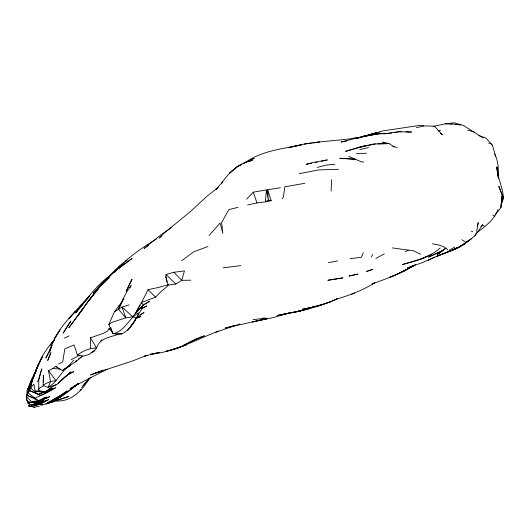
<?xml version="1.0" encoding="UTF-8"?>
<svg xmlns="http://www.w3.org/2000/svg" width="530" height="530" viewBox="0 0 530 530"><rect width="100%" height="100%" fill="white"/><g stroke="black" fill="none" stroke-linecap="round" stroke-linejoin="round"><path stroke-width="0.79" d="M48.965 389.537L51.668 388.159L45.09 392.359L38.683 390.325L38.816 379.613L41.777 368.847L38.809 379.056M39.392 406.218L34.675 407.173L28.607 406.073L29.435 403.999L27.851 403.019L26.798 400.084L26.765 397.95M26.831 396.341L27.083 389.888L28.017 388.41M331.124 191.085L331.561 179.703M246.543 199.234L253.287 192.158L266.411 189.945L265.364 201.831L256.964 202.924L247.609 205.004M166.798 282.066L165.85 276.501L166.029 274.48L174.006 272.261L184.466 270.909L181.697 280.363L175.808 284.047L168.109 285.133M476.649 231.358L478.226 222.607L477.305 226.423M28.156 392.266L29.289 386.582L30.766 384.078L26.5 396.864L26.705 399.567M501.632 202.771L503.5 198.704L498.79 186.202L503.05 196.968L500.804 207.733L501.976 195.934L500.943 207.535L495.484 214.312M475.456 234.061L475.085 235.592L471.203 238.871L460.762 245.973L462.061 245.045M38.683 390.325L39.28 388.159L43.559 385.939L43.129 385.37L43.328 375.174L43.473 382.097M30.899 385.568L33.099 377.711L37.259 366.945C41.267 356.975 47.004 347.812 54.259 339.876M118.859 306.698L119.316 305.194M135.329 319.226L136.813 317.861L138.476 312.839C128.664 318.278 124.868 331.601 112.857 333.714L108.835 324.506L114.082 312.448L122.662 300.762L118.501 309.308L114.772 311.527M28.037 391.451L37.206 367.177L33.099 377.711L29.687 390.696L28.03 392.916L38.187 400.64L46.852 397.043L42.175 398.633M38.253 364.733L33.754 376.333L38.253 364.733L37.259 366.945M29.799 385.005L32.164 378.996L31.237 381.275M51.046 352.139L47.72 360.533L50.509 353.642M29.693 385.078L30.621 382.799M363.308 252.664L361.42 257.308L350.032 258.673M27.739 388.801L32.191 378.036L36.451 370.079M32.164 380.779L29.289 386.582L26.5 396.864L32.032 402.078L40.956 400.667L49.588 396.725L43.705 399.136M33.516 377.148L31.356 382.15L32.668 379.135M41.526 358.399L36.57 369.165L38.975 364.117M33.324 377.625L34.311 375.366M136.813 317.861L132.838 316.808L125.815 317.854L118.501 309.308L123.656 297.721L126.935 291.639L131.135 285.557L129.929 287.724M476.132 233.339C484.559 226.754 494.338 220.189 497.849 209.595M122.947 300.146L123.808 298.304M41.386 359.068L42.758 356.18M371.45 256.964L372.617 254.539M35.854 371.49L34.092 374.968L35.914 371.397M165.85 276.501L168.103 284.789L158.556 287.459L148.036 289.678L140.967 303.743L135.713 312.899L132.838 316.808L121.999 307.089L118.501 309.308M51.105 348.031L45.885 358.081L52.092 345.096L49.515 352.125C53.457 336 64.216 322.902 75.598 311.309L68.794 318.629L81.15 304.677L89.835 295.886M142.928 305.22L149.758 301.179L143.683 304.876L135.713 312.899L139.887 304.856M39.955 361.374L41.989 357.531M476.139 233.644L475.085 235.592L482.585 224.826L484.162 226.138M282.364 198.942L283.411 197.021L284.835 186.818L304.829 183.3M122.967 300.205L123.881 298.542M51.476 347.316L51.688 346.938M168.103 284.789L167.029 286.697L161.246 291.301L155.608 297.131L141.026 302.656L143.683 304.876M89.398 378.201C82.667 390.312 70.762 402.369 55.723 400.899M50.37 345.421L51.165 344.308M79.103 314.005L68.867 327.745L88.563 300.841L99.117 287.366M80.043 312.707L94.678 292.851L99.322 287.412M54.318 339.995L51.966 343.201L54.298 340.161M37.186 381.825L38.816 379.613M87.98 301.636L100.19 285.948L112.963 273.215L119.078 267.716L132.096 258.481L121.701 266.312M52.47 342.923L53.437 341.645M87.967 298.191L75.558 312.826C86.191 299.867 96.003 285.809 109.63 275.752M81.66 387.496L87.225 380.567M88.238 379.301L89.245 378.042M88.563 300.841L99.56 287.32M78.851 308.798L84.667 301.603L76.419 311.739M75.558 312.826L84.376 301.961M134.203 320.862L137.595 316.682M64.918 369.377L53.881 383.137L48.064 387.45L43.129 385.37L45.507 383.727L50.535 381.507L56.008 380.659L48.515 370.742L52.887 368.522L55.445 366.323L62.282 370.543L70.735 365.071L64.918 369.377L63.315 369.264M100.773 341.002L101.786 339.823M100.355 286.2L104.483 281.364L100.19 286.167M83.117 385.76L90.955 377.135M480.995 226.668L482.585 224.826M209.052 235.539L220.129 222.951L222.799 233.319L221.639 222.554L228.821 209.575L238.102 207.356M62.282 370.543L68.132 366.495L73.723 360.267M101.078 285.67L109.372 277.554M135.713 312.899L142.371 305.817M89.597 296.091L86.807 299.013L89.948 295.793M108.107 277.886L101.389 284.259L115.904 269.101L124.073 262.522M118.66 268.717L121.642 265.914L113.36 272.851L116.567 270.333M106.941 278.528L108.133 277.422M217.346 188.15L215.843 189.502L222.633 182.028L221.467 183.539C228.655 172.489 238.97 162.763 252.346 160.252L249.405 161.464M45.09 392.359L50.86 387.649L56.803 384.455L70.748 371.894L58.406 383.11L65.011 376.856L70.861 372.961L69.47 373.597M122.45 263.94L118.932 266.888C130.373 256.003 143.385 246.742 156.946 238.712M78.705 383.528C67.085 392.286 55.484 402.595 40.704 405.304M141.596 308.427L143.199 307.095C136.475 316.092 132.56 328.56 121.966 333.88L115.706 334.357M161.637 235.989L159.086 238.076L164.764 232.584L190.369 211.622L207.17 196.107L218.353 187.249M244.727 162.975C260.912 150.811 282.318 148.923 301.543 144.875L288.89 147.618M76.718 384.7L74.856 386.178L78.751 383.481M127.18 260.051L125.252 261.535L126.716 260.555M78.466 359.115L82.335 356.173L75.611 361.877L68.132 366.495M78.678 383.455L61.805 396.009L51.476 402.455L49.025 402.661M419.038 259.534L402.263 264.576C415.652 261.085 429.644 257.441 440.225 247.954M181.644 260.72L193.788 251.763L207.959 246.523M136.243 318.152L143.981 312.488L140.046 314.886M171.17 227.827L161.564 234.273L144.114 248.464L148.652 245.403M75.214 361.513L76.532 360.585M462.809 244.827L471.203 238.871M108.835 324.506L112.088 322.293L125.815 317.854L121.999 307.089L129.128 304.876M58.519 364.09L62.712 361.877L64.812 348.892L74.12 344.944L77.353 354.981C82.958 350.946 89.53 348.044 96.52 347.965C99.627 338.021 110.174 337.232 118.475 334.337M465.353 242.873L468.646 240.7C459.695 248.689 447.87 252.075 436.866 256.215L460.252 246.675M78.745 383.369L70.033 388.808L78.142 383.978L73.425 386.595L107.219 369.191M248.676 161.544L254.175 158.284L243.396 163.624M415.646 264.563L404.224 270.943L389.576 277.475L404.224 270.943L413.221 265.802L412.744 266.08C400.176 274.063 386.032 278.826 372.153 283.947L374.79 282.801C362.984 290.155 350.058 295.157 336.775 299.006C317.934 307.678 297.39 311.832 277.077 315.482L301.014 310.739L309.831 308.38L294.865 312.144L301.014 310.739L280.092 314.913M448.983 250.465L454.753 247.06M46.097 403.847L60.526 395.459L67.105 391.027L60.526 395.459L46.097 403.847L54.736 399.984L61.805 396.009L48.793 403.184L47.21 403.184M141.907 308.559L146.764 305.929L141.477 308.778M375.836 258.448L384.389 253.81M405.106 251.849L408.279 250.133L412.817 250.564L420.754 254.314M41.135 395.486L29.687 390.696L41.135 395.486L55.63 387.682L47.11 392.598L35.119 398.109L28.587 396.235L27.222 395.128L38.187 400.64L32.032 402.078L35.152 401.018M48.793 403.184L54.736 399.984L47.355 402.74M71.272 359.658L79.46 355.279M406.795 269.227L412.744 266.08L407.663 268.736M197.041 338.644L183.791 345.209L198.352 337.954M406.212 269.498L398.222 273.672L403.224 271.082M404.655 270.34L406.079 269.598M197.292 338.498L189.766 342.287L204.414 335.775L199.108 337.676M457.118 247.775L454.23 249.226L459.351 246.715M110.889 327.957L108.802 328.945L107.385 331.157L103.284 333.377L90.458 337.809L90.623 348.574M414.288 265.146L410.107 267.219L414.612 265.205M91.127 352.695L94.989 350.794M64.435 338.127L69.059 335.907M428.247 260.237L434.865 257.116L422.205 262.635L407.424 267.961L413.214 265.682M241.958 164.307L237.652 166.334L240.587 165.121M336.775 299.006L337.676 298.582L330.773 301.696L315.94 306.618L330.773 301.696M451.633 250.723L457.622 247.901L434.229 257.408M44.308 392.306L35.106 391.325L33.94 384.164L31.966 386.264L30.965 388.477L38.246 394.486L52.94 388.377L46.329 391.127M431.857 254.142L421.005 259.004L425.888 257.149L419.826 259.296M38.246 394.486L44.122 392.041M218.506 331.098C196.067 339.631 174.893 352.079 150.487 354.239L159.358 352.41L144.392 356.167L147.062 355.292L132.328 361.029L94.89 373.292L101.588 371.073L96.553 372.669M135.839 318.61L140.9 316.529L137.84 317.39M80.09 389.967L81.434 389.411M42.234 399.739L34.887 402.747L28.488 402.018L26.798 400.084M438.476 131.049L440.463 130.261M103.032 370.112L90.511 375.001L95.797 372.961M236.751 325.075L215.856 332.184M351.622 294.216L354.656 293.044M51.476 402.455L68.953 396.413L57.989 399.752M34.423 405.47L44.619 401.786L34.423 405.47L42.632 404.006L28.607 406.073M237.526 324.804L239.845 323.996M56.803 384.455L48.064 387.45L50.535 381.507L48.515 370.742M40.956 400.667L34.887 402.747L43.685 400.316L41.287 400.581M376.863 132.341L367.601 135.415L382.481 130.936L419.912 125.365L423.768 125.703M373.683 133.408L356.273 138.535M358.3 137.913L356.1 138.535L358.466 137.932M359.764 137.495L379.95 133.017L359.532 137.442M31.588 404.893L46.501 400.66L48.681 399.574L40.505 403.409L46.501 400.66L31.588 404.893L27.851 403.019M55.034 399.633L57.386 398.971M234.041 325.606L225.237 328.057L267.57 318.51L252.565 321.975L267.57 318.51L258.733 320.703M279.84 315.43L288.658 313.117L273.765 317.477L264.874 319.192M317.106 167.44L325.923 165.148L334.914 164.28M363.977 136.528L371.06 134.726L386.297 133.288C370.735 133.421 356.047 138.429 341.108 142.033L346.766 140.967M351.761 275.395L349.071 276.064L357.929 274.089L352.536 275.229M321.173 161.385L327.315 159.888L312.243 162.697L306.115 164.32L311.66 163.24M433.176 126.438L445.26 123.815L454.236 122.828L463.631 125.511L483.247 137.972M359.704 149.619L368.549 147.532M358.24 137.687C335.185 141.371 311.514 141.066 288.93 147.585M37.478 390.802L35.106 391.325L41.446 391.531M394.128 132.712L398.752 131.738L411.605 132.03L405.98 131.904M328.448 262.721L337.65 260.886M315.622 162.465L317.212 162.16M416.441 127.584L425.325 125.868L434.454 126.213L441.795 134.256L442.941 134.812M271.201 200.711L265.364 201.831L268.359 200.048L271.201 200.711L267.623 189.786L280.39 187.733M299.145 173.681L318.537 169.918L338.458 169.282M331.82 279.635L327.838 280.257L342.963 277.879L333.41 279.383M223.209 267.835L240.812 265.623M304.22 144.061L311.541 143.073M312.998 142.875L319.385 142.013L313.164 142.855M359.453 137.561L360.817 137.396M352.536 138.35L358.77 137.641M253.062 319.597L266 318.205L262.363 318.073M391.769 133.109L383.594 133.851L398.752 131.738L401.157 131.791M356.451 153.554L366.409 153.243M375.3 143.948L358.677 147.426L373.683 143.994L389.033 143.59L394.26 146.903L397.255 147.367M377.724 143.888L389.033 143.59L382.547 142.086L384.011 142.689M190.76 280.191L181.697 280.363L174.006 272.261M121.966 333.88L112.857 333.714L110.664 327.54M445.26 123.815L451.798 124.258M455.065 124.477L460.789 124.868L451.587 123.894M52.887 368.522L60.102 369.039M408.279 250.133L392.412 247.914M363.832 162.081L361.268 161.776L348.621 156.337M467.685 130.142L474.33 132.063M28.488 402.018L37.736 403.462L34.609 402.495M432.381 243.807C437.932 244.608 443.683 245.754 447.797 249.829M77.353 354.981L83.097 356.107L89.219 354.418L95.009 349.86L96.52 347.965L90.458 337.809M30.972 406.225L34.675 407.173M488.693 143.133L491.052 143.822L492.456 145.352L495.802 156.628M471.19 231.153L472.667 231.59M55.504 366.548L57.856 367.257M461.968 239.699L465.115 241.918M478.756 135.601L486.03 138.098L492.456 145.352M392.796 146.3L394.26 146.903M492.82 215.081L494.868 216.28M440.47 133.275L441.795 134.256M108.922 328.885L112.618 331.866M166.029 274.48L175.808 284.047M148.036 289.678L155.608 297.131M494.589 154.031C498.558 161.041 498.399 169.58 498.412 177.437M253.287 192.158L256.964 202.924M503.05 196.968L503.5 198.704C503.036 187.673 497.378 177.888 496.762 166.884L498.339 178.146L497.233 167.328L497.723 174.383M266.411 189.945L268.359 200.048L267.623 189.786M135.177 320.08L134.156 322.293L127.856 330.203L135.177 320.08M131.221 280.761L126.133 291.361L132.043 279.231L131.221 280.761M66.416 327.726L63.189 333.145L70.914 321.028L66.416 327.726M59.638 330.462L54.305 338.935L60.009 329.898L59.638 330.462M78.798 314.376L77.678 315.959L83.124 308.42L78.798 314.376M98.825 287.041L93.214 293.156L103.641 282.086L98.825 287.041M235.121 168.414L229.377 173.363L237.228 166.831L235.121 168.414M445.677 248.245L437.449 254.579L445.677 248.245M464.34 244.138L460.789 245.986L464.34 244.138M443.266 250.279L428.651 257.077L443.266 250.279M73.511 371.802L68.999 373.829L73.511 371.802M186.514 344.805L171.7 349.88L165.565 351.456L180.478 347.236L171.7 349.88L186.514 344.805M372.782 269.359L366.707 271.406L372.782 269.359M322.021 304.611L307.089 308.652L322.021 304.611M356.001 148.254L345.639 151.328L364.806 145.843L356.001 148.254M312.919 307.128L302.107 309.341L313.25 307.314L305.803 308.831L312.919 307.128M368.363 135.382L362.175 136.488L377.307 134.13L368.363 135.382M346.117 158.616L339.763 158.284L355.279 159.278L346.117 158.616"/></g></svg>
